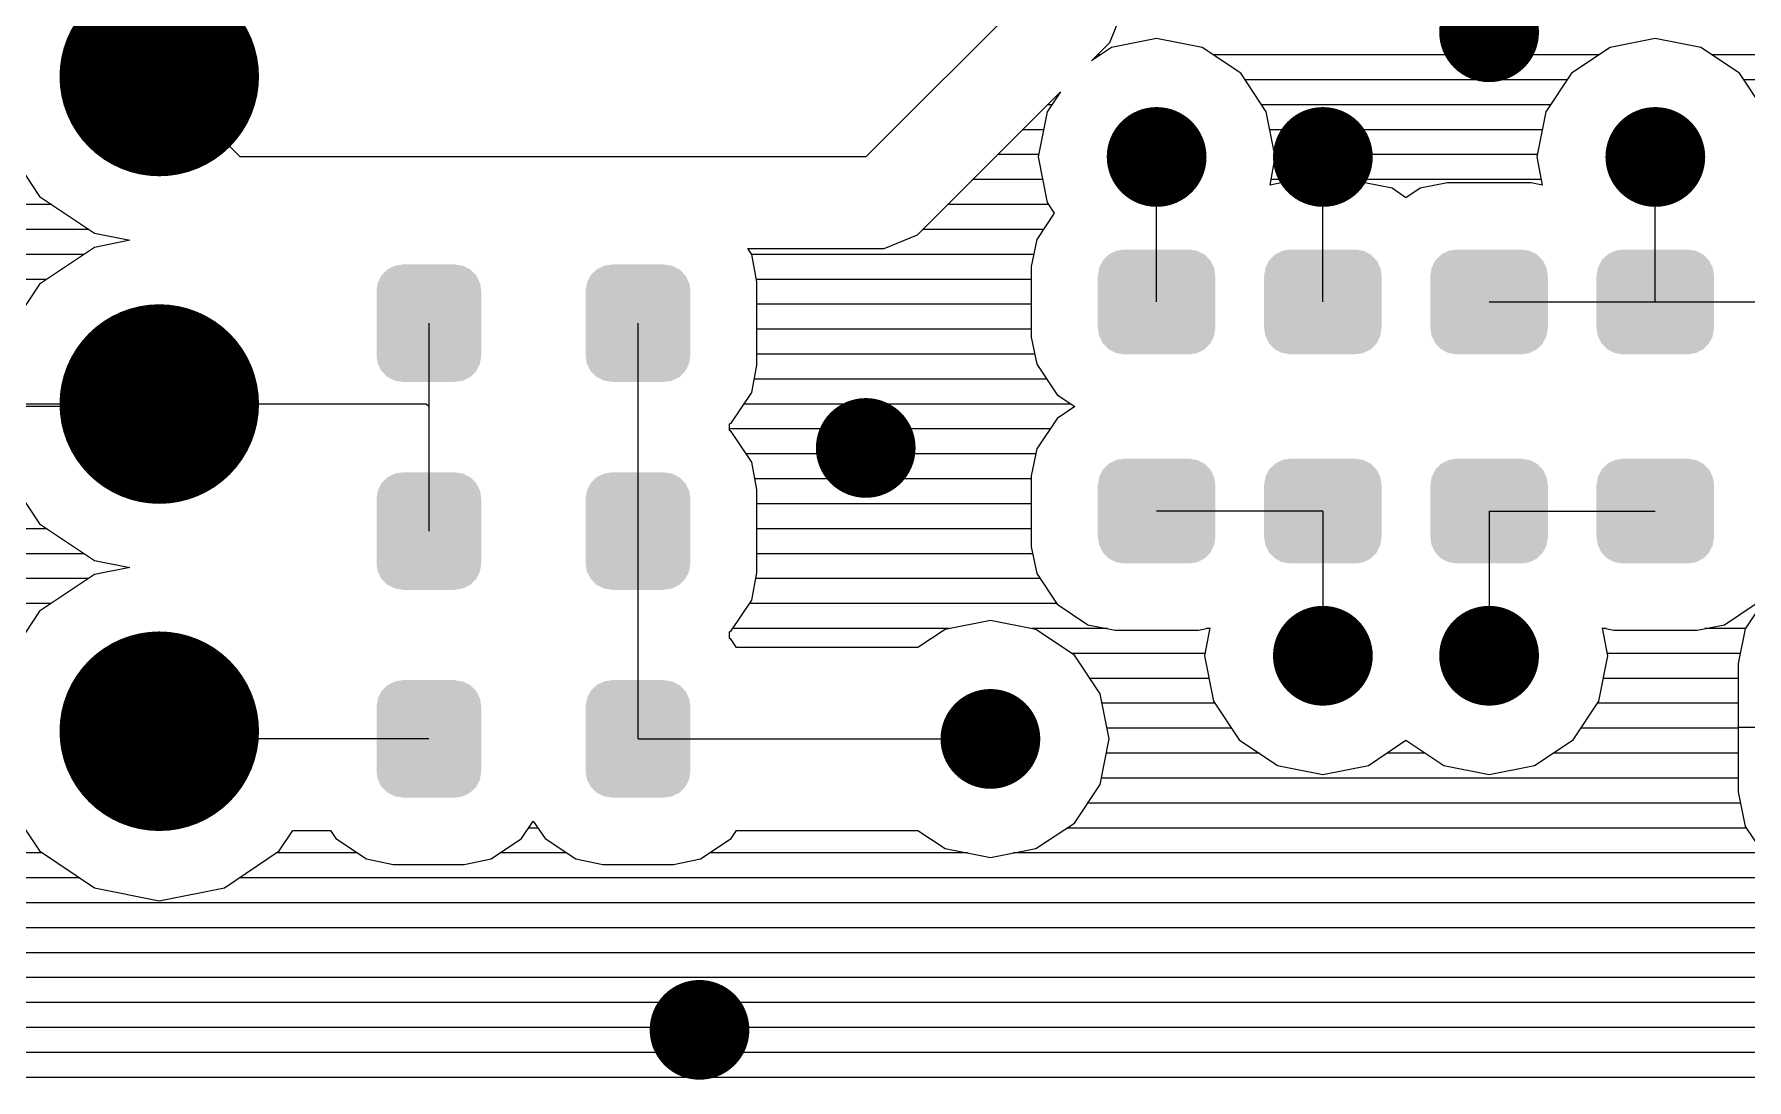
# Model space of a CAD drawing. Extents: x 295 to 953, y 10 to 290.
# Drawn here: x 516.64 to 546.73, y 99.76 to 118.13 of the extents above; entities that cross this region are included whole.
import ezdxf

# ---------------------------------------------------------------- set-up
doc = ezdxf.new("R2010")
doc.units = 0
doc.header["$LTSCALE"] = 5
doc.header["$MEASUREMENT"] = 0
doc.layers.get('0').update_dxf_attribs({"linetype": 'CONTINUOUS', "lineweight": 25})
doc.layers.add('DV-PEI-A6_BOT', color=7, linetype='CONTINUOUS')

msp = doc.modelspace()

# ---------------------------------------------------------------- linework, layer by layer
for points, const_width in [([(519.712, 117.387, -1), (517.959, 117.387, -1)], 1.753), ([(542.642, 118.164, -1), (541.765, 118.164, -1)], 0.876), ([(519.054, 117.387, -1), (518.616, 117.387, -1)], 0.438), ([(536.8, 115.973, -1), (535.923, 115.973, -1)], 0.876), ([(539.721, 115.973, -1), (538.844, 115.973, -1)], 0.876), ([(545.563, 115.973, -1), (544.686, 115.973, -1)], 0.876), ([(519.712, 111.632, -1), (517.959, 111.632, -1)], 1.753), ([(531.688, 110.861, -1), (530.812, 110.861, -1)], 0.876), ([(539.721, 107.21, -1), (538.844, 107.21, -1)], 0.876), ([(542.642, 107.21, -1), (541.765, 107.21, -1)], 0.876), ([(519.712, 105.884, -1), (517.959, 105.884, -1)], 1.753), ([(533.879, 105.749, -1), (533.002, 105.749, -1)], 0.876), ([(528.767, 100.638, -1), (527.891, 100.638, -1)], 0.876)]:
    msp.add_lwpolyline(points, format="xyb", close=True, dxfattribs=dict(const_width=const_width))
for points in [[(524.29, 114.001), (524.179, 114.059), (522.851, 114.001), (522.973, 114.059)], [(524.179, 114.059), (524.149, 114.064), (522.973, 114.059), (522.983, 114.064)], [(524.149, 114.064), (524.035, 114.082), (522.983, 114.064), (523.112, 114.082)], [(524.035, 114.082), (524.035, 114.086), (523.112, 114.082), (523.112, 114.086)], [(527.965, 114.001), (527.853, 114.059), (526.526, 114.001), (526.648, 114.059)], [(527.853, 114.059), (527.823, 114.064), (526.648, 114.059), (526.658, 114.064)], [(527.823, 114.064), (527.709, 114.082), (526.658, 114.064), (526.786, 114.082)], [(527.709, 114.082), (527.709, 114.086), (526.786, 114.082), (526.786, 114.086)], [(537.367, 114.031), (537.311, 114.148), (535.354, 114.031), (535.414, 114.148)], [(537.311, 114.148), (537.299, 114.161), (535.414, 114.148), (535.421, 114.161)], [(537.299, 114.161), (537.21, 114.254), (535.421, 114.161), (535.516, 114.254)], [(537.21, 114.254), (537.193, 114.263), (535.516, 114.254), (535.525, 114.263)], [(537.193, 114.263), (537.081, 114.322), (535.525, 114.263), (535.647, 114.322)], [(537.081, 114.322), (537.053, 114.327), (535.647, 114.322), (535.657, 114.327)], [(537.053, 114.327), (536.937, 114.346), (535.657, 114.327), (535.786, 114.346)], [(540.288, 114.031), (540.232, 114.148), (538.275, 114.031), (538.335, 114.148)], [(540.232, 114.148), (540.22, 114.161), (538.335, 114.148), (538.342, 114.161)], [(540.22, 114.161), (540.131, 114.254), (538.342, 114.161), (538.437, 114.254)], [(540.131, 114.254), (540.114, 114.263), (538.437, 114.254), (538.446, 114.263)], [(540.114, 114.263), (540.002, 114.322), (538.446, 114.263), (538.568, 114.322)], [(540.002, 114.322), (539.974, 114.327), (538.568, 114.322), (538.578, 114.327)], [(539.974, 114.327), (539.858, 114.346), (538.578, 114.327), (538.707, 114.346)], [(543.209, 114.031), (543.153, 114.148), (541.196, 114.031), (541.256, 114.148)], [(543.153, 114.148), (543.141, 114.161), (541.256, 114.148), (541.263, 114.161)], [(543.141, 114.161), (543.052, 114.254), (541.263, 114.161), (541.358, 114.254)], [(543.052, 114.254), (543.035, 114.263), (541.358, 114.254), (541.367, 114.263)], [(543.035, 114.263), (542.923, 114.322), (541.367, 114.263), (541.489, 114.322)], [(542.923, 114.322), (542.895, 114.327), (541.489, 114.322), (541.499, 114.327)], [(542.895, 114.327), (542.779, 114.346), (541.499, 114.327), (541.628, 114.346)], [(546.13, 114.031), (546.074, 114.148), (544.117, 114.031), (544.177, 114.148)], [(546.074, 114.148), (546.062, 114.161), (544.177, 114.148), (544.184, 114.161)], [(546.062, 114.161), (545.973, 114.254), (544.184, 114.161), (544.279, 114.254)], [(545.973, 114.254), (545.956, 114.263), (544.279, 114.254), (544.288, 114.263)], [(545.956, 114.263), (545.844, 114.322), (544.288, 114.263), (544.41, 114.322)], [(545.844, 114.322), (545.816, 114.327), (544.41, 114.322), (544.42, 114.327)], [(545.816, 114.327), (545.7, 114.346), (544.42, 114.327), (544.549, 114.346)], [(524.493, 113.627), (524.474, 113.756), (522.653, 113.627), (522.675, 113.756)], [(524.474, 113.756), (524.466, 113.771), (522.675, 113.756), (522.678, 113.771)], [(524.466, 113.771), (524.41, 113.887), (522.678, 113.771), (522.739, 113.887)], [(524.41, 113.887), (524.397, 113.9), (522.739, 113.887), (522.746, 113.9)], [(524.397, 113.9), (524.308, 113.992), (522.746, 113.9), (522.842, 113.992)], [(524.308, 113.992), (524.29, 114.001), (522.842, 113.992), (522.851, 114.001)], [(528.168, 113.627), (528.149, 113.756), (526.328, 113.627), (526.35, 113.756)], [(528.149, 113.756), (528.141, 113.771), (526.35, 113.756), (526.352, 113.771)], [(528.141, 113.771), (528.085, 113.887), (526.352, 113.771), (526.414, 113.887)], [(528.085, 113.887), (528.072, 113.9), (526.414, 113.887), (526.421, 113.9)], [(528.072, 113.9), (527.983, 113.992), (526.421, 113.9), (526.516, 113.992)], [(527.983, 113.992), (527.965, 114.001), (526.516, 113.992), (526.526, 114.001)], [(537.395, 112.964), (537.395, 113.887), (535.327, 112.964), (535.327, 113.887)], [(537.393, 113.887), (537.374, 114.017), (535.33, 113.887), (535.351, 114.017)], [(537.374, 114.017), (537.367, 114.031), (535.351, 114.017), (535.354, 114.031)], [(540.316, 112.964), (540.316, 113.887), (538.248, 112.964), (538.248, 113.887)], [(540.314, 113.887), (540.295, 114.017), (538.251, 113.887), (538.272, 114.017)], [(540.295, 114.017), (540.288, 114.031), (538.272, 114.017), (538.275, 114.031)], [(543.237, 112.964), (543.237, 113.887), (541.169, 112.964), (541.169, 113.887)], [(543.235, 113.887), (543.216, 114.017), (541.172, 113.887), (541.193, 114.017)], [(543.216, 114.017), (543.209, 114.031), (541.193, 114.017), (541.196, 114.031)], [(546.158, 112.964), (546.158, 113.887), (544.09, 112.964), (544.09, 113.887)], [(546.156, 113.887), (546.137, 114.017), (544.093, 113.887), (544.114, 114.017)], [(546.137, 114.017), (546.13, 114.031), (544.114, 114.017), (544.117, 114.031)], [(524.493, 113.625), (524.493, 113.627), (522.653, 113.625), (522.653, 113.627)], [(524.493, 112.479), (524.493, 113.625), (522.653, 112.479), (522.653, 113.625)], [(528.168, 113.625), (528.168, 113.627), (526.328, 113.625), (526.328, 113.627)], [(528.168, 112.479), (528.168, 113.625), (526.328, 112.479), (526.328, 113.625)], [(537.372, 112.835), (537.393, 112.964), (535.349, 112.835), (535.33, 112.964)], [(540.293, 112.835), (540.314, 112.964), (538.27, 112.835), (538.251, 112.964)], [(543.214, 112.835), (543.235, 112.964), (541.191, 112.835), (541.172, 112.964)], [(546.135, 112.835), (546.156, 112.964), (544.112, 112.835), (544.093, 112.964)], [(537.369, 112.82), (537.372, 112.835), (535.356, 112.82), (535.349, 112.835)], [(537.308, 112.703), (537.369, 112.82), (535.412, 112.703), (535.356, 112.82)], [(537.302, 112.691), (537.308, 112.703), (535.424, 112.691), (535.412, 112.703)], [(537.207, 112.598), (537.302, 112.691), (535.513, 112.598), (535.424, 112.691)], [(537.197, 112.589), (537.207, 112.598), (535.53, 112.589), (535.513, 112.598)], [(537.076, 112.53), (537.197, 112.589), (535.642, 112.53), (535.53, 112.589)], [(540.29, 112.82), (540.293, 112.835), (538.277, 112.82), (538.27, 112.835)], [(540.229, 112.703), (540.29, 112.82), (538.333, 112.703), (538.277, 112.82)], [(540.223, 112.691), (540.229, 112.703), (538.345, 112.691), (538.333, 112.703)], [(540.128, 112.598), (540.223, 112.691), (538.434, 112.598), (538.345, 112.691)], [(540.118, 112.589), (540.128, 112.598), (538.451, 112.589), (538.434, 112.598)], [(539.997, 112.53), (540.118, 112.589), (538.563, 112.53), (538.451, 112.589)], [(543.211, 112.82), (543.214, 112.835), (541.198, 112.82), (541.191, 112.835)], [(543.15, 112.703), (543.211, 112.82), (541.254, 112.703), (541.198, 112.82)], [(543.144, 112.691), (543.15, 112.703), (541.266, 112.691), (541.254, 112.703)], [(543.049, 112.598), (543.144, 112.691), (541.355, 112.598), (541.266, 112.691)], [(543.039, 112.589), (543.049, 112.598), (541.372, 112.589), (541.355, 112.598)], [(542.918, 112.53), (543.039, 112.589), (541.484, 112.53), (541.372, 112.589)], [(546.132, 112.82), (546.135, 112.835), (544.119, 112.82), (544.112, 112.835)], [(546.071, 112.703), (546.132, 112.82), (544.175, 112.703), (544.119, 112.82)], [(546.065, 112.691), (546.071, 112.703), (544.187, 112.691), (544.175, 112.703)], [(545.97, 112.598), (546.065, 112.691), (544.276, 112.598), (544.187, 112.691)], [(545.96, 112.589), (545.97, 112.598), (544.293, 112.589), (544.276, 112.598)], [(545.839, 112.53), (545.96, 112.589), (544.405, 112.53), (544.293, 112.589)], [(524.493, 112.477), (524.493, 112.479), (522.653, 112.477), (522.653, 112.479)], [(524.472, 112.348), (524.493, 112.477), (522.673, 112.348), (522.653, 112.477)], [(524.469, 112.333), (524.472, 112.348), (522.68, 112.333), (522.673, 112.348)], [(524.408, 112.217), (524.469, 112.333), (522.736, 112.217), (522.68, 112.333)], [(528.168, 112.477), (528.168, 112.479), (526.328, 112.477), (526.328, 112.479)], [(528.146, 112.348), (528.168, 112.477), (526.347, 112.348), (526.328, 112.477)], [(528.144, 112.333), (528.146, 112.348), (526.355, 112.333), (526.347, 112.348)], [(528.082, 112.217), (528.144, 112.333), (526.411, 112.217), (526.355, 112.333)], [(537.066, 112.525), (537.076, 112.53), (535.67, 112.525), (535.642, 112.53)], [(536.937, 112.506), (537.066, 112.525), (535.786, 112.506), (535.67, 112.525)], [(539.987, 112.525), (539.997, 112.53), (538.591, 112.525), (538.563, 112.53)], [(539.858, 112.506), (539.987, 112.525), (538.707, 112.506), (538.591, 112.525)], [(542.908, 112.525), (542.918, 112.53), (541.512, 112.525), (541.484, 112.53)], [(542.779, 112.506), (542.908, 112.525), (541.628, 112.506), (541.512, 112.525)], [(545.829, 112.525), (545.839, 112.53), (544.433, 112.525), (544.405, 112.53)], [(545.7, 112.506), (545.829, 112.525), (544.549, 112.506), (544.433, 112.525)], [(524.401, 112.204), (524.408, 112.217), (522.749, 112.204), (522.736, 112.217)], [(524.305, 112.112), (524.401, 112.204), (522.838, 112.112), (522.749, 112.204)], [(524.295, 112.103), (524.305, 112.112), (522.856, 112.103), (522.838, 112.112)], [(524.174, 112.045), (524.295, 112.103), (522.968, 112.045), (522.856, 112.103)], [(524.163, 112.04), (524.174, 112.045), (522.998, 112.04), (522.968, 112.045)], [(524.035, 112.022), (524.163, 112.04), (523.112, 112.022), (522.998, 112.04)], [(524.035, 112.018), (524.035, 112.022), (523.112, 112.018), (523.112, 112.022)], [(528.075, 112.204), (528.082, 112.217), (526.424, 112.204), (526.411, 112.217)], [(527.98, 112.112), (528.075, 112.204), (526.513, 112.112), (526.424, 112.204)], [(527.97, 112.103), (527.98, 112.112), (526.531, 112.103), (526.513, 112.112)], [(527.848, 112.045), (527.97, 112.103), (526.642, 112.045), (526.531, 112.103)], [(527.838, 112.04), (527.848, 112.045), (526.672, 112.04), (526.642, 112.045)], [(527.709, 112.022), (527.838, 112.04), (526.786, 112.022), (526.672, 112.04)], [(527.709, 112.018), (527.709, 112.022), (526.786, 112.018), (526.786, 112.022)], [(537.367, 110.357), (537.311, 110.474), (535.354, 110.357), (535.414, 110.474)], [(537.311, 110.474), (537.299, 110.486), (535.414, 110.474), (535.421, 110.486)], [(537.299, 110.486), (537.21, 110.579), (535.421, 110.486), (535.516, 110.579)], [(537.21, 110.579), (537.193, 110.588), (535.516, 110.579), (535.525, 110.588)], [(537.193, 110.588), (537.081, 110.647), (535.525, 110.588), (535.647, 110.647)], [(537.081, 110.647), (537.053, 110.652), (535.647, 110.647), (535.657, 110.652)], [(537.053, 110.652), (536.937, 110.671), (535.657, 110.652), (535.786, 110.671)], [(540.288, 110.357), (540.232, 110.474), (538.275, 110.357), (538.335, 110.474)], [(540.232, 110.474), (540.22, 110.486), (538.335, 110.474), (538.342, 110.486)], [(540.22, 110.486), (540.131, 110.579), (538.342, 110.486), (538.437, 110.579)], [(540.131, 110.579), (540.114, 110.588), (538.437, 110.579), (538.446, 110.588)], [(540.114, 110.588), (540.002, 110.647), (538.446, 110.588), (538.568, 110.647)], [(540.002, 110.647), (539.974, 110.652), (538.568, 110.647), (538.578, 110.652)], [(539.974, 110.652), (539.858, 110.671), (538.578, 110.652), (538.707, 110.671)], [(543.209, 110.357), (543.153, 110.474), (541.196, 110.357), (541.256, 110.474)], [(543.153, 110.474), (543.141, 110.486), (541.256, 110.474), (541.263, 110.486)], [(543.141, 110.486), (543.052, 110.579), (541.263, 110.486), (541.358, 110.579)], [(543.052, 110.579), (543.035, 110.588), (541.358, 110.579), (541.367, 110.588)], [(543.035, 110.588), (542.923, 110.647), (541.367, 110.588), (541.489, 110.647)], [(542.923, 110.647), (542.895, 110.652), (541.489, 110.647), (541.499, 110.652)], [(542.895, 110.652), (542.779, 110.671), (541.499, 110.652), (541.628, 110.671)], [(546.13, 110.357), (546.074, 110.474), (544.117, 110.357), (544.177, 110.474)], [(546.074, 110.474), (546.062, 110.486), (544.177, 110.474), (544.184, 110.486)], [(546.062, 110.486), (545.973, 110.579), (544.184, 110.486), (544.279, 110.579)], [(545.973, 110.579), (545.956, 110.588), (544.279, 110.579), (544.288, 110.588)], [(545.956, 110.588), (545.844, 110.647), (544.288, 110.588), (544.41, 110.647)], [(545.844, 110.647), (545.816, 110.652), (544.41, 110.647), (544.42, 110.652)], [(545.816, 110.652), (545.7, 110.671), (544.42, 110.652), (544.549, 110.671)], [(524.466, 110.12), (524.41, 110.236), (522.678, 110.12), (522.739, 110.236)], [(524.41, 110.236), (524.397, 110.249), (522.739, 110.236), (522.746, 110.249)], [(524.397, 110.249), (524.308, 110.34), (522.746, 110.249), (522.842, 110.34)], [(524.308, 110.34), (524.29, 110.35), (522.842, 110.34), (522.851, 110.35)], [(524.29, 110.35), (524.179, 110.408), (522.851, 110.35), (522.973, 110.408)], [(524.179, 110.408), (524.149, 110.413), (522.973, 110.408), (522.983, 110.413)], [(524.149, 110.413), (524.035, 110.431), (522.983, 110.413), (523.112, 110.431)], [(524.035, 110.431), (524.035, 110.435), (523.112, 110.431), (523.112, 110.435)], [(528.141, 110.12), (528.085, 110.236), (526.352, 110.12), (526.414, 110.236)], [(528.085, 110.236), (528.072, 110.249), (526.414, 110.236), (526.421, 110.249)], [(528.072, 110.249), (527.983, 110.34), (526.421, 110.249), (526.516, 110.34)], [(527.983, 110.34), (527.965, 110.35), (526.516, 110.34), (526.526, 110.35)], [(527.965, 110.35), (527.853, 110.408), (526.526, 110.35), (526.648, 110.408)], [(527.853, 110.408), (527.823, 110.413), (526.648, 110.408), (526.658, 110.413)], [(527.823, 110.413), (527.709, 110.431), (526.658, 110.413), (526.786, 110.431)], [(527.709, 110.431), (527.709, 110.435), (526.786, 110.431), (526.786, 110.435)], [(537.395, 109.29), (537.395, 110.213), (535.327, 109.29), (535.327, 110.213)], [(537.393, 110.213), (537.374, 110.342), (535.33, 110.213), (535.351, 110.342)], [(537.374, 110.342), (537.367, 110.357), (535.351, 110.342), (535.354, 110.357)], [(540.316, 109.29), (540.316, 110.213), (538.248, 109.29), (538.248, 110.213)], [(540.314, 110.213), (540.295, 110.342), (538.251, 110.213), (538.272, 110.342)], [(540.295, 110.342), (540.288, 110.357), (538.272, 110.342), (538.275, 110.357)], [(543.237, 109.29), (543.237, 110.213), (541.169, 109.29), (541.169, 110.213)], [(543.235, 110.213), (543.216, 110.342), (541.172, 110.213), (541.193, 110.342)], [(543.216, 110.342), (543.209, 110.357), (541.193, 110.342), (541.196, 110.357)], [(546.158, 109.29), (546.158, 110.213), (544.09, 109.29), (544.09, 110.213)], [(546.156, 110.213), (546.137, 110.342), (544.093, 110.213), (544.114, 110.342)], [(546.137, 110.342), (546.13, 110.357), (544.114, 110.342), (544.117, 110.357)], [(524.493, 109.976), (524.474, 110.105), (522.653, 109.976), (522.675, 110.105)], [(524.493, 109.973), (524.493, 109.976), (522.653, 109.973), (522.653, 109.976)], [(524.493, 108.828), (524.493, 109.973), (522.653, 108.828), (522.653, 109.973)], [(524.474, 110.105), (524.466, 110.12), (522.675, 110.105), (522.678, 110.12)], [(528.168, 109.976), (528.149, 110.105), (526.328, 109.976), (526.35, 110.105)], [(528.168, 109.973), (528.168, 109.976), (526.328, 109.973), (526.328, 109.976)], [(528.168, 108.828), (528.168, 109.973), (526.328, 108.828), (526.328, 109.973)], [(528.149, 110.105), (528.141, 110.12), (526.35, 110.105), (526.352, 110.12)], [(537.372, 109.16), (537.393, 109.29), (535.349, 109.16), (535.33, 109.29)], [(540.293, 109.16), (540.314, 109.29), (538.27, 109.16), (538.251, 109.29)], [(543.214, 109.16), (543.235, 109.29), (541.191, 109.16), (541.172, 109.29)], [(546.135, 109.16), (546.156, 109.29), (544.112, 109.16), (544.093, 109.29)], [(537.369, 109.146), (537.372, 109.16), (535.356, 109.146), (535.349, 109.16)], [(537.308, 109.029), (537.369, 109.146), (535.412, 109.029), (535.356, 109.146)], [(537.302, 109.016), (537.308, 109.029), (535.424, 109.016), (535.412, 109.029)], [(537.207, 108.923), (537.302, 109.016), (535.513, 108.923), (535.424, 109.016)], [(540.29, 109.146), (540.293, 109.16), (538.277, 109.146), (538.27, 109.16)], [(540.229, 109.029), (540.29, 109.146), (538.333, 109.029), (538.277, 109.146)], [(540.223, 109.016), (540.229, 109.029), (538.345, 109.016), (538.333, 109.029)], [(540.128, 108.923), (540.223, 109.016), (538.434, 108.923), (538.345, 109.016)], [(543.211, 109.146), (543.214, 109.16), (541.198, 109.146), (541.191, 109.16)], [(543.15, 109.029), (543.211, 109.146), (541.254, 109.029), (541.198, 109.146)], [(543.144, 109.016), (543.15, 109.029), (541.266, 109.016), (541.254, 109.029)], [(543.049, 108.923), (543.144, 109.016), (541.355, 108.923), (541.266, 109.016)], [(546.132, 109.146), (546.135, 109.16), (544.119, 109.146), (544.112, 109.16)], [(546.071, 109.029), (546.132, 109.146), (544.175, 109.029), (544.119, 109.146)], [(546.065, 109.016), (546.071, 109.029), (544.187, 109.016), (544.175, 109.029)], [(545.97, 108.923), (546.065, 109.016), (544.276, 108.923), (544.187, 109.016)], [(524.493, 108.825), (524.493, 108.828), (522.653, 108.825), (522.653, 108.828)], [(524.472, 108.697), (524.493, 108.825), (522.673, 108.697), (522.653, 108.825)], [(524.469, 108.681), (524.472, 108.697), (522.68, 108.681), (522.673, 108.697)], [(524.408, 108.566), (524.469, 108.681), (522.736, 108.566), (522.68, 108.681)], [(528.168, 108.825), (528.168, 108.828), (526.328, 108.825), (526.328, 108.828)], [(528.146, 108.697), (528.168, 108.825), (526.347, 108.697), (526.328, 108.825)], [(528.144, 108.681), (528.146, 108.697), (526.355, 108.681), (526.347, 108.697)], [(528.082, 108.566), (528.144, 108.681), (526.411, 108.566), (526.355, 108.681)], [(537.197, 108.914), (537.207, 108.923), (535.53, 108.914), (535.513, 108.923)], [(537.076, 108.855), (537.197, 108.914), (535.642, 108.855), (535.53, 108.914)], [(537.066, 108.851), (537.076, 108.855), (535.67, 108.851), (535.642, 108.855)], [(536.937, 108.831), (537.066, 108.851), (535.786, 108.831), (535.67, 108.851)], [(540.118, 108.914), (540.128, 108.923), (538.451, 108.914), (538.434, 108.923)], [(539.997, 108.855), (540.118, 108.914), (538.563, 108.855), (538.451, 108.914)], [(539.987, 108.851), (539.997, 108.855), (538.591, 108.851), (538.563, 108.855)], [(539.858, 108.831), (539.987, 108.851), (538.707, 108.831), (538.591, 108.851)], [(543.039, 108.914), (543.049, 108.923), (541.372, 108.914), (541.355, 108.923)], [(542.918, 108.855), (543.039, 108.914), (541.484, 108.855), (541.372, 108.914)], [(542.908, 108.851), (542.918, 108.855), (541.512, 108.851), (541.484, 108.855)], [(542.779, 108.831), (542.908, 108.851), (541.628, 108.831), (541.512, 108.851)], [(545.96, 108.914), (545.97, 108.923), (544.293, 108.914), (544.276, 108.923)], [(545.839, 108.855), (545.96, 108.914), (544.405, 108.855), (544.293, 108.914)], [(545.829, 108.851), (545.839, 108.855), (544.433, 108.851), (544.405, 108.855)], [(545.7, 108.831), (545.829, 108.851), (544.549, 108.831), (544.433, 108.851)], [(524.401, 108.553), (524.408, 108.566), (522.749, 108.553), (522.736, 108.566)], [(524.305, 108.461), (524.401, 108.553), (522.838, 108.461), (522.749, 108.553)], [(524.295, 108.452), (524.305, 108.461), (522.856, 108.452), (522.838, 108.461)], [(524.174, 108.394), (524.295, 108.452), (522.968, 108.394), (522.856, 108.452)], [(524.163, 108.389), (524.174, 108.394), (522.998, 108.389), (522.968, 108.394)], [(524.035, 108.371), (524.163, 108.389), (523.112, 108.371), (522.998, 108.389)], [(524.035, 108.367), (524.035, 108.371), (523.112, 108.367), (523.112, 108.371)], [(528.075, 108.553), (528.082, 108.566), (526.424, 108.553), (526.411, 108.566)], [(527.98, 108.461), (528.075, 108.553), (526.513, 108.461), (526.424, 108.553)], [(527.97, 108.452), (527.98, 108.461), (526.531, 108.452), (526.513, 108.461)], [(527.848, 108.394), (527.97, 108.452), (526.642, 108.394), (526.531, 108.452)], [(527.838, 108.389), (527.848, 108.394), (526.672, 108.389), (526.642, 108.394)], [(527.709, 108.371), (527.838, 108.389), (526.786, 108.371), (526.672, 108.389)], [(527.709, 108.367), (527.709, 108.371), (526.786, 108.367), (526.786, 108.371)], [(524.466, 106.469), (524.41, 106.585), (522.678, 106.469), (522.739, 106.585)], [(524.41, 106.585), (524.397, 106.598), (522.739, 106.585), (522.746, 106.598)], [(524.397, 106.598), (524.308, 106.689), (522.746, 106.598), (522.842, 106.689)], [(524.308, 106.689), (524.29, 106.699), (522.842, 106.689), (522.851, 106.699)], [(524.29, 106.699), (524.179, 106.756), (522.851, 106.699), (522.973, 106.756)], [(524.179, 106.756), (524.149, 106.761), (522.973, 106.756), (522.983, 106.761)], [(524.149, 106.761), (524.035, 106.78), (522.983, 106.761), (523.112, 106.78)], [(524.035, 106.78), (524.035, 106.784), (523.112, 106.78), (523.112, 106.784)], [(528.141, 106.469), (528.085, 106.585), (526.352, 106.469), (526.414, 106.585)], [(528.085, 106.585), (528.072, 106.598), (526.414, 106.585), (526.421, 106.598)], [(528.072, 106.598), (527.983, 106.689), (526.421, 106.598), (526.516, 106.689)], [(527.983, 106.689), (527.965, 106.699), (526.516, 106.689), (526.526, 106.699)], [(527.965, 106.699), (527.853, 106.756), (526.526, 106.699), (526.648, 106.756)], [(527.853, 106.756), (527.823, 106.761), (526.648, 106.756), (526.658, 106.761)], [(527.823, 106.761), (527.709, 106.78), (526.658, 106.761), (526.786, 106.78)], [(527.709, 106.78), (527.709, 106.784), (526.786, 106.78), (526.786, 106.784)], [(524.493, 106.325), (524.474, 106.453), (522.653, 106.325), (522.675, 106.453)], [(524.493, 106.322), (524.493, 106.325), (522.653, 106.322), (522.653, 106.325)], [(524.493, 105.177), (524.493, 106.322), (522.653, 105.177), (522.653, 106.322)], [(524.474, 106.453), (524.466, 106.469), (522.675, 106.453), (522.678, 106.469)], [(528.168, 106.325), (528.149, 106.453), (526.328, 106.325), (526.35, 106.453)], [(528.168, 106.322), (528.168, 106.325), (526.328, 106.322), (526.328, 106.325)], [(528.168, 105.177), (528.168, 106.322), (526.328, 105.177), (526.328, 106.322)], [(528.149, 106.453), (528.141, 106.469), (526.35, 106.453), (526.352, 106.469)], [(524.493, 105.174), (524.493, 105.177), (522.653, 105.174), (522.653, 105.177)], [(524.472, 105.046), (524.493, 105.174), (522.673, 105.046), (522.653, 105.174)], [(524.469, 105.03), (524.472, 105.046), (522.68, 105.03), (522.673, 105.046)], [(524.408, 104.914), (524.469, 105.03), (522.736, 104.914), (522.68, 105.03)], [(528.168, 105.174), (528.168, 105.177), (526.328, 105.174), (526.328, 105.177)], [(528.146, 105.046), (528.168, 105.174), (526.347, 105.046), (526.328, 105.174)], [(528.144, 105.03), (528.146, 105.046), (526.355, 105.03), (526.347, 105.046)], [(528.082, 104.914), (528.144, 105.03), (526.411, 104.914), (526.355, 105.03)], [(524.401, 104.901), (524.408, 104.914), (522.749, 104.901), (522.736, 104.914)], [(524.305, 104.81), (524.401, 104.901), (522.838, 104.81), (522.749, 104.901)], [(524.295, 104.8), (524.305, 104.81), (522.856, 104.8), (522.838, 104.81)], [(524.174, 104.743), (524.295, 104.8), (522.968, 104.743), (522.856, 104.8)], [(524.163, 104.738), (524.174, 104.743), (522.998, 104.738), (522.968, 104.743)], [(524.035, 104.719), (524.163, 104.738), (523.112, 104.719), (522.998, 104.738)], [(528.075, 104.901), (528.082, 104.914), (526.424, 104.901), (526.411, 104.914)], [(527.98, 104.81), (528.075, 104.901), (526.513, 104.81), (526.424, 104.901)], [(527.97, 104.8), (527.98, 104.81), (526.531, 104.8), (526.513, 104.81)], [(527.848, 104.743), (527.97, 104.8), (526.642, 104.743), (526.531, 104.8)], [(527.838, 104.738), (527.848, 104.743), (526.672, 104.738), (526.642, 104.743)], [(527.709, 104.719), (527.838, 104.738), (526.786, 104.719), (526.672, 104.738)], [(524.035, 104.715), (524.035, 104.719), (523.112, 104.715), (523.112, 104.719)], [(527.709, 104.715), (527.709, 104.719), (526.786, 104.715), (526.786, 104.719)]]:
    msp.add_solid(points)
at = {"layer": 'DV-PEI-A6_BOT'}
for p, q in [((534.171, 118.894), (531.25, 115.973)), ((535.538, 117.983), (535.777, 118.573)), ((535.216, 117.661), (535.538, 117.983)), ((536.361, 118.053), (535.567, 117.895)), ((537.162, 117.895), (536.361, 118.053)), ((545.124, 118.053), (544.33, 117.895)), ((545.925, 117.895), (545.124, 118.053)), ((535.567, 117.895), (535.216, 117.661)), ((535.368, 117.766), (535.316, 117.766)), ((537.839, 117.445), (537.162, 117.895)), ((544.131, 117.766), (537.36, 117.766)), ((544.33, 117.895), (543.652, 117.445)), ((546.602, 117.445), (545.925, 117.895)), ((549.097, 117.766), (546.123, 117.766)), ((520.255, 115.973), (518.835, 117.387)), ((538.289, 116.768), (537.839, 117.445)), ((543.652, 117.445), (543.202, 116.768)), ((547.052, 116.768), (546.602, 117.445)), ((532.617, 115.062), (534.673, 117.118)), ((534.673, 117.118), (534.439, 116.768)), ((543.576, 117.328), (537.915, 117.328)), ((549.535, 117.328), (546.678, 117.328)), ((534.439, 116.768), (534.282, 115.973)), ((534.521, 116.89), (534.439, 116.89)), ((543.284, 116.89), (538.207, 116.89)), ((538.447, 115.973), (538.289, 116.768)), ((543.202, 116.768), (543.045, 115.973)), ((516.09, 116.248), (516.732, 115.278)), ((534.375, 116.452), (534.001, 116.452)), ((543.138, 116.452), (538.354, 116.452)), ((531.25, 115.973), (520.255, 115.973)), ((534.288, 116.014), (533.563, 116.014)), ((534.282, 115.973), (534.439, 115.173)), ((536.361, 113.426), (536.361, 115.973)), ((538.354, 115.476), (538.447, 115.973)), ((543.051, 116.014), (538.441, 116.014)), ((539.282, 113.426), (539.282, 115.973)), ((543.045, 115.973), (543.138, 115.476)), ((545.124, 113.426), (545.124, 115.973)), ((534.358, 115.576), (533.125, 115.576)), ((543.121, 115.576), (538.371, 115.576)), ((516.732, 115.278), (517.696, 114.635)), ((538.552, 115.517), (538.354, 115.476)), ((540.019, 115.517), (538.552, 115.517)), ((539.282, 113.864), (539.282, 115.517)), ((540.498, 115.424), (540.019, 115.517)), ((540.743, 115.254), (540.498, 115.424)), ((540.994, 115.424), (540.743, 115.254)), ((541.473, 115.517), (540.994, 115.424)), ((542.94, 115.517), (541.473, 115.517)), ((543.138, 115.476), (542.94, 115.517)), ((516.948, 115.138), (510.072, 115.138)), ((532.161, 114.606), (532.617, 115.062)), ((534.463, 115.138), (532.687, 115.138)), ((534.562, 114.986), (534.258, 114.524)), ((534.439, 115.173), (534.562, 114.986)), ((517.603, 114.699), (510.072, 114.699)), ((534.369, 114.699), (532.249, 114.699)), ((517.696, 114.384), (516.732, 113.741)), ((517.696, 114.635), (518.321, 114.512)), ((518.321, 114.512), (517.696, 114.384)), ((529.246, 114.261), (529.176, 114.366)), ((529.176, 114.366), (531.571, 114.366)), ((531.571, 114.366), (532.161, 114.606)), ((534.258, 114.524), (534.159, 114.051)), ((517.509, 114.261), (510.072, 114.261)), ((534.2, 114.261), (529.246, 114.261)), ((529.339, 113.782), (529.246, 114.261)), ((534.159, 114.051), (534.159, 112.807)), ((516.855, 113.823), (510.072, 113.823)), ((534.159, 113.823), (529.333, 113.823)), ((529.339, 112.316), (529.339, 113.782)), ((516.732, 113.741), (516.09, 112.772)), ((534.159, 113.385), (529.339, 113.385)), ((542.203, 113.426), (545.124, 113.426)), ((545.124, 113.426), (550.82, 113.426)), ((523.573, 113.052), (523.573, 111.591)), ((527.248, 109.401), (527.248, 113.052)), ((534.159, 112.947), (529.339, 112.947)), ((534.159, 112.807), (534.258, 112.333)), ((529.246, 111.837), (529.339, 112.316)), ((534.223, 112.509), (529.339, 112.509)), ((534.258, 112.333), (534.615, 111.796)), ((534.434, 112.071), (529.293, 112.071)), ((528.884, 111.299), (529.246, 111.837)), ((534.615, 111.796), (534.924, 111.591)), ((518.795, 111.591), (515.184, 111.591)), ((517.801, 111.632), (515.862, 111.632)), ((518.835, 111.632), (518.795, 111.591)), ((523.527, 111.632), (518.835, 111.632)), ((518.882, 110.861), (518.835, 111.632)), ((523.573, 111.591), (523.527, 111.632)), ((523.573, 111.591), (523.573, 109.401)), ((534.86, 111.632), (529.106, 111.632)), ((534.615, 111.381), (534.258, 110.844)), ((534.924, 111.591), (534.615, 111.381)), ((528.854, 111.282), (528.884, 111.299)), ((528.854, 111.165), (528.854, 111.282)), ((534.486, 111.194), (528.854, 111.194)), ((528.884, 111.148), (528.854, 111.165)), ((529.246, 110.61), (528.884, 111.148)), ((534.235, 110.756), (529.147, 110.756)), ((534.258, 110.844), (534.159, 110.371)), ((516.09, 110.493), (516.732, 109.529)), ((529.339, 110.131), (529.246, 110.61)), ((534.159, 110.318), (529.304, 110.318)), ((534.159, 110.371), (534.159, 109.126)), ((529.339, 108.665), (529.339, 110.131)), ((534.159, 109.88), (529.339, 109.88)), ((539.282, 109.751), (536.361, 109.751)), ((539.282, 109.751), (539.282, 107.21)), ((542.203, 109.751), (545.124, 109.751)), ((542.203, 109.751), (542.203, 107.21)), ((516.867, 109.442), (510.072, 109.442)), ((516.732, 109.529), (517.696, 108.881)), ((527.248, 105.749), (527.248, 109.401)), ((534.159, 109.442), (529.339, 109.442)), ((517.521, 109.003), (510.072, 109.003)), ((534.188, 109.003), (529.339, 109.003)), ((534.159, 109.126), (534.258, 108.653)), ((517.696, 108.635), (516.732, 107.993)), ((517.696, 108.881), (518.321, 108.758)), ((518.321, 108.758), (517.696, 108.635)), ((529.246, 108.186), (529.339, 108.665)), ((534.258, 108.653), (534.615, 108.116)), ((517.591, 108.565), (510.072, 108.565)), ((534.317, 108.565), (529.322, 108.565)), ((547.163, 108.373), (546.702, 107.683)), ((516.931, 108.127), (510.072, 108.127)), ((528.884, 107.648), (529.246, 108.186)), ((534.609, 108.127), (529.205, 108.127)), ((534.615, 108.116), (535.152, 107.753)), ((546.34, 107.753), (546.877, 108.116)), ((516.732, 107.993), (516.09, 107.023)), ((533.44, 107.829), (532.646, 107.672)), ((534.241, 107.672), (533.44, 107.829)), ((535.152, 107.753), (535.631, 107.66)), ((545.861, 107.66), (546.34, 107.753)), ((528.854, 107.631), (528.884, 107.648)), ((528.854, 107.514), (528.854, 107.631)), ((528.884, 107.496), (528.854, 107.514)), ((528.977, 107.356), (528.884, 107.496)), ((532.716, 107.689), (528.907, 107.689)), ((532.646, 107.672), (532.167, 107.356)), ((535.497, 107.689), (534.171, 107.689)), ((534.918, 107.222), (534.241, 107.672)), ((535.631, 107.66), (537.098, 107.66)), ((537.098, 107.66), (537.296, 107.701)), ((537.296, 107.701), (537.203, 107.21)), ((537.296, 107.689), (537.232, 107.689)), ((544.289, 107.21), (544.196, 107.701)), ((544.196, 107.701), (544.394, 107.66)), ((544.26, 107.689), (544.196, 107.689)), ((544.394, 107.66), (545.861, 107.66)), ((546.702, 107.689), (545.995, 107.689)), ((546.702, 107.683), (546.579, 107.076)), ((532.167, 107.356), (528.977, 107.356)), ((537.209, 107.251), (534.878, 107.251)), ((535.368, 106.544), (534.918, 107.222)), ((537.203, 107.21), (537.36, 106.41)), ((544.131, 106.41), (544.289, 107.21)), ((546.614, 107.251), (544.283, 107.251)), ((546.579, 107.076), (546.579, 104.821)), ((537.279, 106.813), (535.193, 106.813)), ((535.526, 105.749), (535.368, 106.544)), ((546.579, 106.813), (544.213, 106.813)), ((537.384, 106.375), (535.403, 106.375)), ((537.36, 106.41), (537.81, 105.732)), ((543.681, 105.732), (544.131, 106.41)), ((546.579, 106.375), (544.108, 106.375)), ((537.676, 105.936), (535.491, 105.936)), ((546.579, 105.936), (543.816, 105.936)), ((550.528, 105.948), (546.579, 105.948)), ((518.976, 105.749), (518.835, 105.884)), ((523.573, 105.749), (518.976, 105.749)), ((527.248, 105.749), (533.44, 105.749)), ((535.368, 104.949), (535.526, 105.749)), ((537.81, 105.732), (538.488, 105.282)), ((540.083, 105.282), (540.743, 105.726)), ((540.743, 105.726), (541.409, 105.282)), ((543.004, 105.282), (543.681, 105.732)), ((538.167, 105.498), (535.479, 105.498)), ((541.088, 105.498), (540.404, 105.498)), ((546.579, 105.498), (543.325, 105.498)), ((546.579, 105.06), (535.392, 105.06)), ((538.488, 105.282), (539.282, 105.124)), ((539.282, 105.124), (540.083, 105.282)), ((541.409, 105.282), (542.203, 105.124)), ((542.203, 105.124), (543.004, 105.282)), ((516.09, 104.745), (516.732, 103.781)), ((534.918, 104.271), (535.368, 104.949)), ((546.579, 104.821), (546.702, 104.213)), ((546.62, 104.622), (535.152, 104.622)), ((520.944, 103.781), (521.184, 104.143)), ((521.184, 104.143), (521.844, 104.143)), ((521.844, 104.143), (521.938, 103.997)), ((525.203, 103.997), (525.408, 104.307)), ((525.495, 104.184), (525.326, 104.184)), ((525.408, 104.307), (525.618, 103.997)), ((528.884, 103.997), (528.977, 104.143)), ((528.977, 104.143), (532.167, 104.143)), ((532.167, 104.143), (532.646, 103.822)), ((534.241, 103.822), (534.918, 104.271)), ((546.725, 104.184), (534.778, 104.184)), ((546.702, 104.213), (547.163, 103.524)), ((521.938, 103.997), (522.475, 103.641)), ((524.666, 103.641), (525.203, 103.997)), ((525.618, 103.997), (526.155, 103.641)), ((528.346, 103.641), (528.884, 103.997)), ((532.646, 103.822), (533.44, 103.664)), ((533.44, 103.664), (534.241, 103.822)), ((516.785, 103.746), (510.072, 103.746)), ((516.732, 103.781), (517.696, 103.132)), ((519.98, 103.132), (520.944, 103.781)), ((522.317, 103.746), (520.892, 103.746)), ((522.475, 103.641), (522.948, 103.541)), ((522.948, 103.541), (524.193, 103.541)), ((524.193, 103.541), (524.666, 103.641)), ((525.998, 103.746), (524.823, 103.746)), ((526.155, 103.641), (526.629, 103.541)), ((526.629, 103.541), (527.873, 103.541)), ((527.873, 103.541), (528.346, 103.641)), ((533.037, 103.746), (528.504, 103.746)), ((547.017, 103.746), (533.849, 103.746)), ((517.439, 103.308), (510.072, 103.308)), ((547.49, 103.308), (520.237, 103.308)), ((517.696, 103.132), (518.835, 102.904)), ((518.835, 102.904), (519.98, 103.132)), ((555.202, 102.869), (510.072, 102.869)), ((555.202, 102.431), (510.072, 102.431)), ((555.202, 101.993), (513.905, 101.993)), ((555.202, 101.555), (514.261, 101.555)), ((555.202, 101.117), (514.431, 101.117)), ((555.202, 100.679), (514.471, 100.679)), ((555.202, 100.24), (514.471, 100.24)), ((555.202, 99.802), (514.471, 99.802))]:
    msp.add_line(p, q, dxfattribs=at)

doc.saveas('drawing.dxf')
